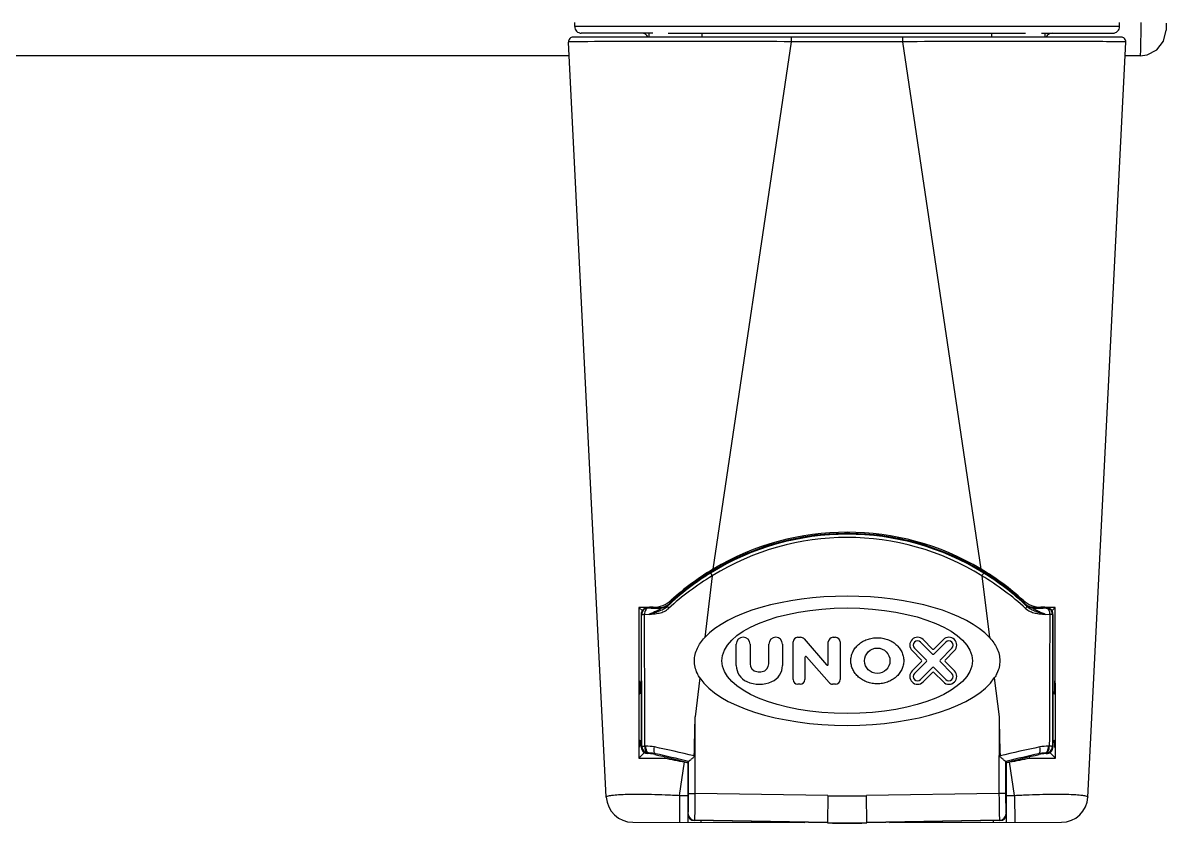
# Model space of a CAD drawing. Header units: millimetres. Extents: x -1686 to 4120, y -1850 to 2563.
# Drawn here: x 768.7 to 854.8, y -1850.2 to -1789.9 of the extents above; entities that cross this region are included whole.
import ezdxf

# ---------------------------------------------------------------- set-up
doc = ezdxf.new("R2010")
doc.units = ezdxf.units.MM
doc.header["$LTSCALE"] = 65.395
doc.layers.get('0').update_dxf_attribs({"linetype": 'CONTINUOUS'})
doc.layers.add('ASSI', color=7, linetype='CONTINUOUS')
doc.layers.add('GEOM', color=7, linetype='CONTINUOUS')

msp = doc.modelspace()

# ---------------------------------------------------------------- linework, layer by layer
at = {"linetype": 'Continuous'}
for p, q in [((810.262, -1790.196), (810.265, -1789.901)), ((851.297, -1790.196), (851.294, -1789.901)), ((851.297, -1790.196), (810.262, -1790.196)), ((816.136, -1790.701), (810.762, -1790.701)), ((817.294, -1790.701), (844.2, -1790.701)), ((845.423, -1790.701), (850.796, -1790.701)), ((851.411, -1791.001), (810.147, -1791.001)), ((817.791, -1791.329), (817.259, -1791.329)), ((820.696, -1831.09), (826.596, -1791.345)), ((826.595, -1791.345), (826.595, -1791.001)), ((834.964, -1791.345), (826.596, -1791.345)), ((834.964, -1791.345), (834.964, -1791.001)), ((840.863, -1831.09), (834.964, -1791.345)), ((844.3, -1791.329), (843.768, -1791.329)), ((815.105, -1833.977), (815.098, -1845.332)), ((815.358, -1834.229), (815.105, -1833.977)), ((846.453, -1833.977), (846.201, -1834.229)), ((846.461, -1845.332), (846.453, -1833.977)), ((815.098, -1845.332), (815.512, -1844.918)), ((846.047, -1844.918), (846.461, -1845.332)), ((817.041, -1845.232), (817.03, -1845.34)), ((818.779, -1845.651), (818.779, -1845.666)), ((842.779, -1845.666), (842.779, -1845.651)), ((844.529, -1845.34), (844.518, -1845.232))]:
    msp.add_line(p, q, dxfattribs=at)
for centre, radius, start, end in [((810.762, -1790.201), 0.5, 179.5, 270), ((850.797, -1790.201), 0.5, 270, 0.5), ((810.147, -1791.351), 0.35, 90, 182.86241), ((815.877, -5270.125), 3478.797, 89.823454, 89.96848), ((845.124, -4965.834), 3174.505, 90.024464, 90.183377), ((851.411, -1791.351), 0.35, 357.13759, 90), ((830.779, -1848.001), 19.6, 93.04887, 100.80345), ((830.779, -1848.264), 19.865, 89.41314, 90.58702), ((830.779, -1848.001), 19.6, 79.19648, 86.95113), ((829.623, -1782.585), 64.006, 258.65333, 260.02703), ((831.952, -1782.672), 63.917, 279.97201, 281.34763)]:
    msp.add_arc(centre, radius, start, end, dxfattribs=at)
for centre, major_axis, ratio, start_param, end_param in [((830.779, -1848.003), (0, 19.692), 1, -0.537608, 0.537608), ((818.792, -1845.286), (6.298, 0.002), 0.008846, -2.197587, -1.854291), ((830.779, -1776.011), (0, 70.681), 1, -3.315658, -3.312196), ((830.779, -1776.011), (0, 70.681), 1, -2.97099, -2.967528), ((842.767, -1845.286), (6.298, -0.002), 0.008846, -1.287302, -0.944005)]:
    msp.add_ellipse(centre, major_axis=major_axis, ratio=ratio, start_param=start_param, end_param=end_param, dxfattribs=at)
for points, knots in [([(811.24, -1791.342), (811.128, -1791.343), (810.918, -1791.345), (810.626, -1791.347), (810.378, -1791.35), (810.174, -1791.353), (810.016, -1791.357), (809.912, -1791.359), (809.853, -1791.362), (809.822, -1791.363), (809.809, -1791.366), (809.798, -1791.366), (809.798, -1791.368)], [0, 0, 0, 0, 0.233161, 0.435954, 0.608008, 0.749052, 0.858819, 0.937173, 0.964583, 0.984159, 0.995925, 1, 1, 1, 1]), ([(817.259, -1791.329), (816.633, -1791.329), (814.627, -1791.33), (812.62, -1791.332), (811.24, -1791.342)], [0, 0, 0, 0, 0.311949, 1, 1, 1, 1]), ([(850.319, -1791.342), (849.951, -1791.34), (847.945, -1791.33), (845.939, -1791.328), (844.3, -1791.329)], [0, 0, 0, 0, 0.183233, 1, 1, 1, 1]), ([(851.761, -1791.368), (851.761, -1791.366), (851.749, -1791.366), (851.736, -1791.363), (851.706, -1791.362), (851.647, -1791.359), (851.542, -1791.357), (851.385, -1791.353), (851.181, -1791.35), (850.933, -1791.347), (850.641, -1791.345), (850.431, -1791.343), (850.319, -1791.342)], [0, 0, 0, 0, 0.004075, 0.015841, 0.035418, 0.062827, 0.141182, 0.250949, 0.391993, 0.564047, 0.766839, 1, 1, 1, 1])]:
    msp.add_open_spline(points, degree=3, knots=knots, dxfattribs=at)
for points in [[(829.737, -1828.428), (830.016, -1828.413), (830.296, -1828.403), (830.576, -1828.4)], [(830.983, -1828.4), (831.263, -1828.403), (831.542, -1828.413), (831.822, -1828.428)]]:
    msp.add_open_spline(points, degree=3, dxfattribs=at)
at = {"layer": 'ASSI', "linetype": 'Continuous'}
for p, q in [((815.875, -1791.001), (815.875, -1790.701)), ((819.875, -1791.001), (819.875, -1790.701)), ((841.684, -1791.001), (841.684, -1790.701)), ((845.684, -1791.001), (845.684, -1790.701))]:
    msp.add_line(p, q, dxfattribs=at)
at = {"layer": 'GEOM', "linetype": 'Continuous'}
for p, q in [((854.803, -1789.946), (854.799, -1790.479)), ((812.643, -1848.272), (809.798, -1791.368)), ((848.916, -1848.272), (851.761, -1791.368)), ((809.85, -1792.417), (729.379, -1792.417)), ((852.843, -1792.417), (851.709, -1792.417)), ((820.624, -1831.601), (820.064, -1836.235)), ((840.935, -1831.601), (841.495, -1836.235)), ((817.345, -1833.729), (817.36, -1833.764)), ((817.527, -1833.444), (817.566, -1833.537)), ((844.032, -1833.444), (843.992, -1833.537)), ((844.199, -1833.764), (844.214, -1833.729)), ((815.279, -1834.5), (815.302, -1834.523)), ((815.279, -1834.501), (815.279, -1844.501)), ((815.318, -1844.462), (815.302, -1834.523)), ((815.518, -1834.497), (815.868, -1834.502)), ((815.774, -1833.996), (815.801, -1834.023)), ((815.774, -1833.996), (815.782, -1833.996)), ((816.658, -1833.996), (815.782, -1833.996)), ((816.183, -1833.97), (816.192, -1833.996)), ((816.661, -1834.003), (816.658, -1833.996)), ((816.674, -1834.036), (816.661, -1834.003)), ((844.898, -1834.003), (844.885, -1834.036)), ((844.901, -1833.996), (844.898, -1834.003)), ((844.901, -1833.996), (845.777, -1833.996)), ((845.376, -1833.97), (845.366, -1833.996)), ((845.691, -1834.502), (846.04, -1834.497)), ((845.757, -1834.023), (845.785, -1833.996)), ((845.785, -1833.996), (845.777, -1833.996)), ((846.257, -1834.523), (846.241, -1844.462)), ((846.279, -1834.5), (846.257, -1834.523)), ((846.279, -1834.501), (846.279, -1844.501)), ((827.064, -1836.231), (827.269, -1836.231)), ((827.536, -1836.353), (829.235, -1838.308)), ((829.718, -1836.231), (829.895, -1836.231)), ((832.027, -1836.508), (832.112, -1836.466)), ((832.112, -1836.466), (832.199, -1836.428)), ((832.199, -1836.428), (832.288, -1836.393)), ((832.288, -1836.393), (832.379, -1836.362)), ((832.379, -1836.362), (832.472, -1836.336)), ((832.472, -1836.336), (832.566, -1836.313)), ((832.566, -1836.313), (832.662, -1836.294)), ((832.662, -1836.294), (832.758, -1836.28)), ((832.758, -1836.28), (832.855, -1836.269)), ((832.855, -1836.269), (832.952, -1836.263)), ((832.952, -1836.263), (833.05, -1836.261)), ((833.05, -1836.261), (833.148, -1836.263)), ((833.148, -1836.263), (833.245, -1836.269)), ((833.245, -1836.269), (833.342, -1836.28)), ((833.342, -1836.28), (833.438, -1836.294)), ((833.438, -1836.294), (833.534, -1836.313)), ((833.534, -1836.313), (833.628, -1836.336)), ((833.628, -1836.336), (833.72, -1836.362)), ((833.72, -1836.362), (833.812, -1836.393)), ((833.812, -1836.393), (833.901, -1836.428)), ((833.901, -1836.428), (833.988, -1836.466)), ((833.988, -1836.466), (834.073, -1836.508)), ((836.504, -1836.404), (837.214, -1837.114)), ((837.319, -1837.114), (838.029, -1836.404)), ((822.435, -1838.357), (822.435, -1836.747)), ((823.467, -1836.747), (823.467, -1838.228)), ((824.882, -1838.228), (824.882, -1836.747)), ((825.914, -1836.747), (825.914, -1838.357)), ((826.71, -1839.416), (826.71, -1836.585)), ((829.364, -1838.259), (829.364, -1836.585)), ((830.249, -1836.585), (830.249, -1839.416)), ((831.211, -1837.335), (831.251, -1837.257)), ((831.251, -1837.257), (831.295, -1837.18)), ((831.295, -1837.18), (831.343, -1837.106)), ((831.343, -1837.106), (831.395, -1837.034)), ((831.395, -1837.034), (831.451, -1836.964)), ((831.451, -1836.964), (831.511, -1836.897)), ((831.511, -1836.897), (831.575, -1836.832)), ((831.575, -1836.832), (831.643, -1836.77)), ((831.643, -1836.77), (831.713, -1836.711)), ((831.713, -1836.711), (831.787, -1836.656)), ((831.787, -1836.656), (831.864, -1836.603)), ((831.864, -1836.603), (831.944, -1836.554)), ((831.944, -1836.554), (832.027, -1836.508)), ((834.073, -1836.508), (834.156, -1836.554)), ((834.156, -1836.554), (834.236, -1836.603)), ((834.236, -1836.603), (834.313, -1836.656)), ((834.313, -1836.656), (834.387, -1836.711)), ((834.387, -1836.711), (834.457, -1836.77)), ((834.457, -1836.77), (834.525, -1836.832)), ((834.525, -1836.832), (834.589, -1836.897)), ((834.589, -1836.897), (834.649, -1836.964)), ((834.649, -1836.964), (834.705, -1837.034)), ((834.705, -1837.034), (834.757, -1837.106)), ((834.757, -1837.106), (834.805, -1837.18)), ((834.805, -1837.18), (834.849, -1837.257)), ((834.849, -1837.257), (834.889, -1837.335)), ((836.38, -1837.948), (835.67, -1837.238)), ((836.756, -1837.948), (835.858, -1837.05)), ((836.316, -1836.592), (837.214, -1837.49)), ((837.319, -1837.49), (838.217, -1836.592)), ((838.675, -1837.05), (837.777, -1837.948)), ((838.863, -1837.238), (838.153, -1837.948)), ((827.595, -1837.742), (827.595, -1839.416)), ((829.423, -1839.648), (827.724, -1837.694)), ((831.06, -1838.001), (831.062, -1837.915)), ((831.062, -1838.086), (831.06, -1838.001)), ((831.062, -1837.915), (831.069, -1837.83)), ((831.069, -1838.171), (831.062, -1838.086)), ((831.069, -1837.83), (831.081, -1837.745)), ((831.081, -1838.256), (831.069, -1838.171)), ((831.081, -1837.745), (831.098, -1837.661)), ((831.098, -1837.661), (831.119, -1837.578)), ((831.119, -1837.578), (831.145, -1837.496)), ((831.145, -1837.496), (831.176, -1837.414)), ((831.176, -1837.414), (831.211, -1837.335)), ((834.889, -1837.335), (834.924, -1837.414)), ((834.924, -1837.414), (834.955, -1837.496)), ((834.955, -1837.496), (834.981, -1837.578)), ((834.981, -1837.578), (835.002, -1837.661)), ((835.002, -1837.661), (835.019, -1837.745)), ((835.019, -1837.745), (835.031, -1837.83)), ((835.031, -1838.171), (835.019, -1838.256)), ((835.031, -1837.83), (835.038, -1837.915)), ((835.038, -1838.086), (835.031, -1838.171)), ((835.038, -1837.915), (835.04, -1838.001)), ((835.04, -1838.001), (835.038, -1838.086)), ((835.67, -1838.763), (836.38, -1838.053)), ((835.858, -1838.951), (836.756, -1838.053)), ((837.777, -1838.053), (838.675, -1838.951)), ((838.153, -1838.053), (838.863, -1838.763)), ((831.098, -1838.34), (831.081, -1838.256)), ((831.119, -1838.423), (831.098, -1838.34)), ((831.145, -1838.506), (831.119, -1838.423)), ((831.176, -1838.587), (831.145, -1838.506)), ((831.211, -1838.666), (831.176, -1838.587)), ((831.251, -1838.744), (831.211, -1838.666)), ((831.295, -1838.821), (831.251, -1838.744)), ((831.343, -1838.895), (831.295, -1838.821)), ((831.395, -1838.967), (831.343, -1838.895)), ((831.451, -1839.037), (831.395, -1838.967)), ((831.511, -1839.104), (831.451, -1839.037)), ((834.649, -1839.037), (834.589, -1839.104)), ((834.705, -1838.967), (834.649, -1839.037)), ((834.757, -1838.895), (834.705, -1838.967)), ((834.805, -1838.821), (834.757, -1838.895)), ((834.849, -1838.744), (834.805, -1838.821)), ((834.889, -1838.666), (834.849, -1838.744)), ((834.924, -1838.587), (834.889, -1838.666)), ((834.955, -1838.506), (834.924, -1838.587)), ((834.981, -1838.423), (834.955, -1838.506)), ((835.002, -1838.34), (834.981, -1838.423)), ((835.019, -1838.256), (835.002, -1838.34)), ((837.214, -1838.511), (836.316, -1839.409)), ((837.214, -1838.887), (836.504, -1839.597)), ((838.217, -1839.409), (837.319, -1838.511)), ((838.029, -1839.597), (837.319, -1838.887)), ((815.158, -1839.601), (815.124, -1839.601)), ((815.158, -1839.592), (815.158, -1839.601)), ((815.158, -1839.601), (815.158, -1840.494)), ((819.694, -1839.295), (819.341, -1842.213)), ((827.241, -1839.77), (827.064, -1839.77)), ((829.895, -1839.77), (829.69, -1839.77)), ((831.575, -1839.169), (831.511, -1839.104)), ((831.643, -1839.231), (831.575, -1839.169)), ((831.713, -1839.29), (831.643, -1839.231)), ((831.787, -1839.345), (831.713, -1839.29)), ((831.864, -1839.398), (831.787, -1839.345)), ((831.944, -1839.447), (831.864, -1839.398)), ((832.027, -1839.493), (831.944, -1839.447)), ((832.112, -1839.535), (832.027, -1839.493)), ((832.199, -1839.573), (832.112, -1839.535)), ((832.288, -1839.608), (832.199, -1839.573)), ((832.379, -1839.639), (832.288, -1839.608)), ((832.472, -1839.665), (832.379, -1839.639)), ((832.566, -1839.688), (832.472, -1839.665)), ((832.662, -1839.707), (832.566, -1839.688)), ((832.758, -1839.721), (832.662, -1839.707)), ((832.855, -1839.732), (832.758, -1839.721)), ((832.952, -1839.738), (832.855, -1839.732)), ((833.05, -1839.74), (832.952, -1839.738)), ((833.148, -1839.738), (833.05, -1839.74)), ((833.245, -1839.732), (833.148, -1839.738)), ((833.342, -1839.721), (833.245, -1839.732)), ((833.438, -1839.707), (833.342, -1839.721)), ((833.534, -1839.688), (833.438, -1839.707)), ((833.628, -1839.665), (833.534, -1839.688)), ((833.72, -1839.639), (833.628, -1839.665)), ((833.812, -1839.608), (833.72, -1839.639)), ((833.901, -1839.573), (833.812, -1839.608)), ((833.988, -1839.535), (833.901, -1839.573)), ((834.073, -1839.493), (833.988, -1839.535)), ((834.156, -1839.447), (834.073, -1839.493)), ((834.236, -1839.398), (834.156, -1839.447)), ((834.313, -1839.345), (834.236, -1839.398)), ((834.387, -1839.29), (834.313, -1839.345)), ((834.457, -1839.231), (834.387, -1839.29)), ((834.525, -1839.169), (834.457, -1839.231)), ((834.589, -1839.104), (834.525, -1839.169)), ((841.865, -1839.295), (842.218, -1842.213)), ((846.446, -1839.501), (846.401, -1839.501)), ((846.401, -1839.501), (846.401, -1840.489)), ((819.344, -1847.992), (819.341, -1842.213)), ((842.218, -1842.213), (842.215, -1847.992)), ((815.158, -1844.012), (815.158, -1844.401)), ((846.401, -1844.012), (846.401, -1844.501)), ((815.124, -1844.401), (815.158, -1844.401)), ((815.279, -1844.501), (815.318, -1844.462)), ((815.621, -1844.435), (815.554, -1844.436)), ((815.779, -1845.001), (815.818, -1844.962)), ((815.841, -1845.001), (815.779, -1845.001)), ((815.881, -1844.961), (815.818, -1844.962)), ((815.881, -1844.961), (815.841, -1845.001)), ((816.357, -1845.008), (816.309, -1845.056)), ((845.25, -1845.056), (845.202, -1845.008)), ((845.718, -1845.001), (845.678, -1844.961)), ((845.741, -1844.962), (845.678, -1844.961)), ((845.779, -1845.001), (845.718, -1845.001)), ((845.78, -1845.001), (845.741, -1844.962)), ((846.005, -1844.436), (845.937, -1844.435)), ((846.279, -1844.501), (846.241, -1844.462)), ((846.401, -1844.501), (846.446, -1844.501)), ((818.164, -1848.145), (818.538, -1845.624)), ((818.843, -1845.587), (818.733, -1845.561)), ((818.843, -1845.587), (818.779, -1845.651)), ((818.779, -1845.666), (818.779, -1850.18)), ((818.844, -1848), (818.843, -1845.587)), ((818.843, -1845.587), (818.843, -1845.587)), ((842.716, -1845.587), (842.715, -1848)), ((842.826, -1845.561), (842.716, -1845.587)), ((842.716, -1845.587), (842.779, -1845.651)), ((842.716, -1845.587), (842.716, -1845.587)), ((842.779, -1850.18), (842.779, -1845.666)), ((843.395, -1848.145), (843.02, -1845.624)), ((818.164, -1848.145), (818.161, -1850.179)), ((818.164, -1848.145), (818.779, -1848.146)), ((829.331, -1848.166), (819.344, -1847.992)), ((829.331, -1848.166), (829.296, -1850.225)), ((842.215, -1847.992), (832.228, -1848.166)), ((832.263, -1850.225), (832.228, -1848.166)), ((842.779, -1848.146), (843.395, -1848.145)), ((843.395, -1848.145), (843.398, -1850.179)), ((814.637, -1850.172), (827.587, -1850.195)), ((819.271, -1850.05), (819.297, -1850.024)), ((829.296, -1850.225), (819.271, -1850.05)), ((829.296, -1850.198), (819.297, -1850.024)), ((819.779, -1850.181), (819.779, -1850.059)), ((842.262, -1850.024), (832.262, -1850.198)), ((842.288, -1850.05), (832.263, -1850.225)), ((833.972, -1850.195), (846.922, -1850.172)), ((841.779, -1850.059), (841.779, -1850.181)), ((842.262, -1850.024), (842.288, -1850.05))]:
    msp.add_line(p, q, dxfattribs=at)
msp.add_lwpolyline([(852.842, -1792.417), (853.368, -1792.345), (854.106, -1791.955), (854.614, -1791.292), (854.799, -1790.479)], dxfattribs=at)
msp.add_circle((833.05, -1838.001), 0.958, dxfattribs=at)
for centre, radius, start, end in [((815.327, -1791.201), 0.5, 23.68071, 90), ((846.232, -1791.201), 0.5, 90, 156.31929), ((830.779, -1847.992), 19.529, 58.21226, 121.78774), ((830.779, -1847.988), 19.279, 58.21209, 121.78791), ((830.779, -1848.001), 19.6, 109.95415, 133.26841), ((830.779, -1848.001), 19.6, 100.8035, 109.95189), ((830.779, -1848.001), 19.6, 76.73416, 79.19648), ((830.779, -1848.001), 19.6, 46.73159, 70.04585), ((830.682, -1847.838), 19.499, 120.8068, 132.42624), ((830.881, -1847.831), 19.492, 47.57148, 59.19548), ((831.101, -1848.518), 20.145, 121.77671, 133.41698), ((831.059, -1848.996), 20.285, 120.96027, 132.55796), ((830.47, -1849.036), 20.335, 47.45623, 59.02538), ((830.443, -1848.537), 20.169, 46.5901, 58.21623), ((816.172, -1831.962), 2.008, 270.30401, 312.43745), ((816.674, -1833.036), 1, 270.01321, 313.29397), ((816.66, -1833), 1, 308.3618, 313.26717), ((845.387, -1831.962), 2.008, 227.56259, 269.69595), ((844.885, -1833.036), 1, 226.70524, 269.98671), ((844.899, -1833), 1, 226.73282, 231.63819), ((815.775, -1834.496), 0.501, 90.09752, 170.66178), ((815.802, -1834.523), 0.5, 90.04967, 179.95033), ((819.159, -1647.466), 186.587, 268.96892, 269.23698), ((816.671, -1833.002), 0.992, 285.04688, 291.15272), ((844.888, -1833.002), 0.992, 248.84722, 254.95298), ((842.285, -1640.103), 193.951, 270.76811, 271.02599), ((845.757, -1834.523), 0.5, 0.04967, 89.95033), ((845.784, -1834.496), 0.501, 9.3382, 89.90249), ((843.935, -1834.502), 2.344, 0.0461, 2.1364), ((822.951, -1836.747), 0.516, 0, 180), ((825.398, -1836.747), 0.516, 0, 180), ((827.064, -1836.585), 0.354, 90, 180), ((827.269, -1836.585), 0.354, 41, 90), ((829.718, -1836.585), 0.354, 90, 180), ((829.895, -1836.585), 0.354, 0, 90), ((836.087, -1836.821), 0.59, 45, 225), ((838.446, -1836.821), 0.59, 315, 135), ((836.087, -1836.821), 0.324, 45, 225), ((837.267, -1837.062), 0.0737, 225, 315), ((838.446, -1836.821), 0.324, 315, 135), ((827.669, -1837.742), 0.0737, 41, 180), ((836.328, -1838.001), 0.0737, 315, 45), ((836.704, -1838.001), 0.0737, 315, 45), ((837.267, -1837.438), 0.0737, 225, 315), ((837.83, -1838.001), 0.0737, 135, 225), ((838.205, -1838.001), 0.0737, 135, 225), ((823.761, -1838.357), 1.327, 180, 246.42182), ((824.056, -1838.228), 0.59, 180, 262.33774), ((824.174, -1837.351), 1.474, 262.33774, 277.66226), ((824.292, -1838.228), 0.59, 277.66226, 360), ((824.587, -1838.357), 1.327, 293.57818, 360), ((829.29, -1838.259), 0.0737, 221, 360), ((836.087, -1839.18), 0.59, 135, 315), ((836.087, -1839.18), 0.324, 135, 315), ((837.267, -1838.563), 0.0737, 45, 135), ((837.267, -1838.939), 0.0737, 45, 135), ((838.446, -1839.18), 0.59, 225, 45), ((838.446, -1839.18), 0.324, 225, 45), ((824.174, -1837.411), 2.359, 246.42182, 293.57818), ((827.064, -1839.416), 0.354, 180, 270), ((827.241, -1839.416), 0.354, 270, 360), ((829.69, -1839.416), 0.354, 221, 270), ((829.895, -1839.416), 0.354, 270, 360), ((815.941, -1841.124), 1.013, 136.23028, 145.47187), ((815.029, -1840.251), 0.25, 316.20965, 359.99983), ((845.618, -1841.124), 1.012, 34.93705, 43.77951), ((815.94, -1843.378), 1.012, 214.93492, 223.78261), ((846.529, -1844.251), 0.25, 136.20965, 179.99983), ((845.618, -1843.377), 1.012, 316.22049, 325.06295), ((815.779, -1844.501), 0.5, 180.01368, 269.98632), ((815.818, -1844.462), 0.5, 180.04967, 269.95033), ((815.665, -1847.344), 2.909, 78.12514, 90.85447), ((815.84, -1847.009), 2.008, 76.46149, 89.97335), ((815.922, -1846.977), 2.016, 77.5372, 91.17916), ((785.786, -1988.717), 147.405, 76.87229, 78.06748), ((776.353, -2022.228), 181.679, 76.51032, 77.27967), ((874.516, -1983.063), 141.614, 101.90808, 103.15215), ((883.533, -2015.044), 174.303, 102.70405, 103.50596), ((845.637, -1846.984), 2.024, 88.84555, 102.43809), ((845.718, -1847.004), 2.004, 90.01389, 103.52575), ((845.895, -1847.354), 2.919, 89.16797, 101.85242), ((845.741, -1844.462), 0.5, 270.04967, 359.95033), ((845.779, -1844.501), 0.5, 269.99606, 0.00394), ((814.641, -1848.172), 2, 182.86238, 269.8996), ((762.665, -1848.026), 56.178, 359.68886, 0.0268), ((830.779, -1765.162), 83.017, 269.00051, 270.99949), ((898.893, -1848.026), 56.178, 179.9732, 180.31114), ((846.918, -1848.172), 2, 270.1, 357.13759), ((819.279, -1849.55), 0.5, 179.99616, 269.00384), ((819.306, -1849.524), 0.5, 180.04855, 268.95145), ((830.779, -1765.238), 84.974, 269, 271), ((830.779, -1765.238), 85, 269, 271), ((842.253, -1849.524), 0.5, 271.04855, 359.95145), ((842.279, -1849.55), 0.5, 271.01491, 359.98509)]:
    msp.add_arc(centre, radius, start, end, dxfattribs=at)
for centre, major_axis, ratio, start_param, end_param in [((830.779, -1838.001), (11.5, 0), 0.423077, 6.65462, 9.053343), ((820.535, -1834.037), (8.604, -0.002), 0.008813, 2.101177, 2.253722), ((841.024, -1834.037), (8.604, 0.002), 0.008813, 0.887871, 1.040416), ((815.118, -1840.001), (0, 0.5), 0.008727, 0, 0.392707), ((830.779, -1838.001), (11.5, 0), 0.423077, 3.410873, 6.013905), ((846.529, -1840.251), (0.25, 0), 0.999962, -3.141588, -2.37733), ((815.118, -1844.001), (0, 0.5), 0.008727, -4.319697, -3.141593), ((815.029, -1844.251), (0.25, 0), 0.999962, 0.000005, 0.764262)]:
    msp.add_ellipse(centre, major_axis=major_axis, ratio=ratio, start_param=start_param, end_param=end_param, dxfattribs=at)
msp.add_ellipse((830.779, -1838.001), major_axis=(9.436, 0), ratio=0.421875, dxfattribs=at)
for points, knots in [([(852.908, -1789.889), (852.902, -1790.221), (852.894, -1790.699), (852.881, -1791.301), (852.876, -1791.678), (852.862, -1791.973), (852.868, -1792.216), (852.837, -1792.319), (852.858, -1792.417), (852.842, -1792.417)], [0, 0, 0, 0, 0.393666, 0.566372, 0.715676, 0.836941, 0.92641, 0.981299, 1, 1, 1, 1]), ([(837.468, -1829.577), (837.285, -1829.511), (836.925, -1829.383), (836.387, -1829.203), (835.838, -1829.059), (835.467, -1828.968), (835.277, -1828.924)], [0, 0, 0, 0, 0.256086, 0.499852, 0.743919, 1, 1, 1, 1]), ([(820.492, -1831.392), (820.493, -1831.393), (820.497, -1831.4), (820.505, -1831.411), (820.517, -1831.431), (820.541, -1831.468), (820.577, -1831.525), (820.607, -1831.574), (820.624, -1831.601)], [0, 0, 0, 0, 0.023656, 0.083337, 0.177097, 0.30125, 0.622276, 1, 1, 1, 1]), ([(841.067, -1831.392), (841.065, -1831.394), (841.062, -1831.4), (841.054, -1831.411), (841.042, -1831.431), (841.018, -1831.468), (840.982, -1831.525), (840.952, -1831.574), (840.935, -1831.601)], [0, 0, 0, 0, 0.023662, 0.083345, 0.177105, 0.301256, 0.622277, 1, 1, 1, 1]), ([(815.868, -1834.502), (815.982, -1834.467), (816.217, -1834.388), (816.511, -1834.284), (816.751, -1834.19), (816.932, -1834.112), (817.104, -1834.013), (817.207, -1833.93), (817.255, -1833.885)], [0, 0, 0, 0, 0.235626, 0.484493, 0.612626, 0.741486, 0.870455, 1, 1, 1, 1]), ([(817.28, -1833.785), (817.261, -1833.8), (817.183, -1833.857), (817.096, -1833.902), (817.029, -1833.928)], [0, 0, 0, 0, 0.258118, 1, 1, 1, 1]), ([(817.255, -1833.885), (817.25, -1833.891), (817.251, -1833.915), (817.277, -1833.973), (817.312, -1834.02), (817.34, -1834.054)], [0, 0, 0, 0, 0.118845, 0.329981, 1, 1, 1, 1]), ([(817.36, -1833.764), (817.36, -1833.765), (817.359, -1833.769), (817.355, -1833.775), (817.347, -1833.785), (817.33, -1833.805), (817.299, -1833.839), (817.271, -1833.868), (817.255, -1833.885)], [0, 0, 0, 0, 0.021639, 0.068724, 0.144458, 0.250729, 0.560026, 1, 1, 1, 1]), ([(844.304, -1833.885), (844.288, -1833.868), (844.26, -1833.839), (844.229, -1833.805), (844.212, -1833.785), (844.204, -1833.775), (844.2, -1833.769), (844.198, -1833.765), (844.199, -1833.764)], [0, 0, 0, 0, 0.440074, 0.749077, 0.855394, 0.931203, 0.978339, 1, 1, 1, 1]), ([(844.304, -1833.885), (844.309, -1833.891), (844.308, -1833.915), (844.281, -1833.973), (844.247, -1834.02), (844.219, -1834.054)], [0, 0, 0, 0, 0.118856, 0.330003, 1, 1, 1, 1]), ([(844.529, -1833.928), (844.507, -1833.919), (844.419, -1833.881), (844.336, -1833.83), (844.278, -1833.785)], [0, 0, 0, 0, 0.24393, 1, 1, 1, 1]), ([(844.304, -1833.885), (844.352, -1833.93), (844.455, -1834.013), (844.627, -1834.112), (844.808, -1834.19), (845.048, -1834.284), (845.342, -1834.388), (845.576, -1834.467), (845.691, -1834.502)], [0, 0, 0, 0, 0.129531, 0.258507, 0.387369, 0.515502, 0.764373, 1, 1, 1, 1]), ([(815.281, -1834.415), (815.281, -1834.419), (815.28, -1834.448), (815.279, -1834.476), (815.279, -1834.501)], [0, 0, 0, 0, 0.154798, 1, 1, 1, 1]), ([(815.302, -1834.523), (815.302, -1834.52), (815.309, -1834.517), (815.329, -1834.513), (815.37, -1834.506), (815.437, -1834.502), (815.489, -1834.499), (815.518, -1834.497)], [0, 0, 0, 0, 0.030302, 0.086367, 0.286917, 0.597166, 1, 1, 1, 1]), ([(815.801, -1834.023), (815.783, -1834.023), (815.745, -1834.031), (815.694, -1834.061), (815.647, -1834.106), (815.589, -1834.188), (815.537, -1834.32), (815.523, -1834.436), (815.518, -1834.497)], [0, 0, 0, 0, 0.092871, 0.188104, 0.29594, 0.417246, 0.693306, 1, 1, 1, 1]), ([(816.674, -1834.036), (816.687, -1834.037), (816.707, -1834.039), (816.734, -1834.045), (816.741, -1834.062), (816.733, -1834.077), (816.717, -1834.092), (816.694, -1834.11), (816.665, -1834.129), (816.621, -1834.155), (816.562, -1834.187), (816.491, -1834.223), (816.395, -1834.269), (816.277, -1834.324), (816.138, -1834.387), (816.002, -1834.446), (815.912, -1834.484), (815.868, -1834.502)], [0, 0, 0, 0, 0.035074, 0.060152, 0.069729, 0.083014, 0.104176, 0.13288, 0.166367, 0.202489, 0.277708, 0.353905, 0.429746, 0.578789, 0.72362, 0.86404, 1, 1, 1, 1]), ([(815.868, -1834.502), (815.992, -1834.492), (816.243, -1834.464), (816.626, -1834.413), (817.01, -1834.299), (817.239, -1834.146), (817.34, -1834.054)], [0, 0, 0, 0, 0.238647, 0.484486, 0.737874, 1, 1, 1, 1]), ([(816.658, -1833.996), (816.682, -1833.996), (816.773, -1833.993), (816.864, -1833.978), (816.929, -1833.96)], [0, 0, 0, 0, 0.259904, 1, 1, 1, 1]), ([(844.219, -1834.054), (844.32, -1834.146), (844.548, -1834.299), (844.933, -1834.413), (845.315, -1834.464), (845.567, -1834.492), (845.691, -1834.502)], [0, 0, 0, 0, 0.262126, 0.515515, 0.761354, 1, 1, 1, 1]), ([(844.901, -1833.996), (844.877, -1833.996), (844.786, -1833.993), (844.695, -1833.978), (844.63, -1833.96)], [0, 0, 0, 0, 0.259904, 1, 1, 1, 1]), ([(845.691, -1834.502), (845.647, -1834.484), (845.557, -1834.446), (845.421, -1834.387), (845.282, -1834.324), (845.164, -1834.269), (845.068, -1834.223), (844.997, -1834.187), (844.938, -1834.155), (844.894, -1834.129), (844.865, -1834.111), (844.842, -1834.093), (844.826, -1834.077), (844.818, -1834.062), (844.823, -1834.05), (844.834, -1834.044), (844.855, -1834.038), (844.872, -1834.037), (844.885, -1834.036)], [0, 0, 0, 0, 0.135878, 0.276213, 0.420951, 0.569897, 0.645689, 0.721835, 0.797017, 0.833157, 0.866665, 0.895439, 0.916636, 0.929972, 0.939551, 0.95082, 0.964919, 1, 1, 1, 1]), ([(845.757, -1834.023), (845.776, -1834.023), (845.813, -1834.031), (845.865, -1834.061), (845.911, -1834.106), (845.97, -1834.188), (846.022, -1834.32), (846.036, -1834.436), (846.04, -1834.497)], [0, 0, 0, 0, 0.092871, 0.188103, 0.29594, 0.417246, 0.693306, 1, 1, 1, 1]), ([(846.257, -1834.523), (846.257, -1834.52), (846.25, -1834.517), (846.23, -1834.513), (846.189, -1834.506), (846.122, -1834.502), (846.07, -1834.499), (846.04, -1834.497)], [0, 0, 0, 0, 0.030299, 0.086364, 0.286915, 0.597164, 1, 1, 1, 1]), ([(819.694, -1839.295), (819.619, -1839.181), (819.381, -1838.756), (819.205, -1838.001), (819.42, -1837.08), (819.82, -1836.499), (820.064, -1836.235)], [0, 0, 0, 0, 0.113823, 0.420279, 0.726734, 1, 1, 1, 1]), ([(841.495, -1836.235), (841.739, -1836.499), (842.139, -1837.08), (842.354, -1838.001), (842.178, -1838.756), (841.939, -1839.181), (841.865, -1839.295)], [0, 0, 0, 0, 0.273266, 0.579721, 0.886177, 1, 1, 1, 1]), ([(815.124, -1839.501), (815.131, -1839.501), (815.157, -1839.532), (815.157, -1839.565), (815.158, -1839.592)], [0, 0, 0, 0, 0.210697, 1, 1, 1, 1]), ([(815.158, -1844.401), (815.157, -1844.43), (815.159, -1844.466), (815.132, -1844.501), (815.124, -1844.501)], [0, 0, 0, 0, 0.804498, 1, 1, 1, 1]), ([(815.318, -1844.462), (815.319, -1844.46), (815.326, -1844.458), (815.338, -1844.454), (815.359, -1844.45), (815.399, -1844.446), (815.465, -1844.44), (815.522, -1844.436), (815.554, -1844.436)], [0, 0, 0, 0, 0.026372, 0.083411, 0.170107, 0.285578, 0.597639, 1, 1, 1, 1]), ([(815.818, -1844.962), (815.8, -1844.961), (815.762, -1844.952), (815.69, -1844.903), (815.616, -1844.795), (815.563, -1844.628), (815.554, -1844.502), (815.554, -1844.436)], [0, 0, 0, 0, 0.086246, 0.17871, 0.407064, 0.688922, 1, 1, 1, 1]), ([(815.881, -1844.961), (815.844, -1844.959), (815.762, -1844.917), (815.683, -1844.794), (815.631, -1844.627), (815.62, -1844.501), (815.621, -1844.435)], [0, 0, 0, 0, 0.174903, 0.403162, 0.68658, 1, 1, 1, 1]), ([(816.357, -1845.008), (816.293, -1844.988), (816.242, -1844.844), (816.237, -1844.672), (816.251, -1844.557), (816.263, -1844.497)], [0, 0, 0, 0, 0.372607, 0.665668, 1, 1, 1, 1]), ([(845.202, -1845.008), (845.266, -1844.988), (845.316, -1844.844), (845.321, -1844.672), (845.308, -1844.557), (845.295, -1844.497)], [0, 0, 0, 0, 0.372609, 0.665669, 1, 1, 1, 1]), ([(845.678, -1844.961), (845.715, -1844.959), (845.797, -1844.917), (845.876, -1844.794), (845.928, -1844.627), (845.938, -1844.501), (845.937, -1844.435)], [0, 0, 0, 0, 0.174903, 0.403162, 0.68658, 1, 1, 1, 1]), ([(845.741, -1844.962), (845.759, -1844.961), (845.797, -1844.952), (845.869, -1844.903), (845.943, -1844.795), (845.996, -1844.628), (846.005, -1844.502), (846.005, -1844.436)], [0, 0, 0, 0, 0.086246, 0.17871, 0.407064, 0.688922, 1, 1, 1, 1]), ([(846.241, -1844.462), (846.24, -1844.46), (846.233, -1844.458), (846.22, -1844.454), (846.2, -1844.45), (846.16, -1844.446), (846.094, -1844.44), (846.037, -1844.436), (846.005, -1844.436)], [0, 0, 0, 0, 0.026369, 0.083409, 0.170106, 0.285578, 0.597638, 1, 1, 1, 1]), ([(819.265, -1845.164), (819.264, -1845.199), (819.223, -1845.262), (819.15, -1845.33), (819.076, -1845.395), (819.006, -1845.452), (818.945, -1845.502), (818.896, -1845.541), (818.864, -1845.57), (818.846, -1845.582), (818.843, -1845.587)], [0, 0, 0, 0, 0.171618, 0.341834, 0.504646, 0.65541, 0.788257, 0.895729, 0.969041, 1, 1, 1, 1]), ([(842.716, -1845.587), (842.712, -1845.582), (842.695, -1845.57), (842.663, -1845.541), (842.614, -1845.502), (842.553, -1845.452), (842.483, -1845.395), (842.409, -1845.33), (842.336, -1845.262), (842.295, -1845.199), (842.294, -1845.164)], [0, 0, 0, 0, 0.030959, 0.104272, 0.211748, 0.344599, 0.495366, 0.658184, 0.828408, 1, 1, 1, 1]), ([(812.643, -1848.272), (812.642, -1848.257), (812.677, -1848.218), (812.815, -1848.17), (813.117, -1848.118), (813.617, -1848.078), (814.295, -1848.053), (815.123, -1848.047), (816.069, -1848.06), (817.096, -1848.092), (817.804, -1848.126), (818.164, -1848.145)], [0, 0, 0, 0, 0.008382, 0.02369, 0.080339, 0.171728, 0.295024, 0.445734, 0.618039, 0.805263, 1, 1, 1, 1]), ([(818.806, -1849.524), (818.808, -1849.522), (818.81, -1849.512), (818.813, -1849.494), (818.816, -1849.464), (818.819, -1849.425), (818.822, -1849.376), (818.826, -1849.292), (818.83, -1849.166), (818.835, -1848.991), (818.839, -1848.79), (818.841, -1848.567), (818.843, -1848.412), (818.843, -1848.332)], [0, 0, 0, 0, 0.007618, 0.023671, 0.048264, 0.081288, 0.122503, 0.171648, 0.292285, 0.439867, 0.610281, 0.798727, 1, 1, 1, 1]), ([(818.844, -1848), (818.847, -1847.998), (818.862, -1847.999), (818.891, -1847.996), (818.938, -1847.996), (818.999, -1847.994), (819.073, -1847.993), (819.19, -1847.992), (819.281, -1847.992), (819.344, -1847.992)], [0, 0, 0, 0, 0.02383, 0.08377, 0.177721, 0.302246, 0.452621, 0.623342, 1, 1, 1, 1]), ([(819.297, -1850.024), (819.3, -1850.02), (819.301, -1850.003), (819.306, -1849.97), (819.309, -1849.918), (819.313, -1849.848), (819.316, -1849.761), (819.322, -1849.613), (819.327, -1849.391), (819.333, -1849.089), (819.338, -1848.746), (819.342, -1848.376), (819.343, -1848.121), (819.344, -1847.992)], [0, 0, 0, 0, 0.007408, 0.023951, 0.049593, 0.0841, 0.127154, 0.178356, 0.303169, 0.45382, 0.624568, 0.808991, 1, 1, 1, 1]), ([(842.715, -1848), (842.712, -1847.998), (842.696, -1847.999), (842.668, -1847.996), (842.621, -1847.996), (842.56, -1847.994), (842.485, -1847.993), (842.369, -1847.992), (842.278, -1847.992), (842.215, -1847.992)], [0, 0, 0, 0, 0.02383, 0.08377, 0.177721, 0.302245, 0.452621, 0.623342, 1, 1, 1, 1]), ([(842.215, -1847.992), (842.216, -1848.121), (842.217, -1848.376), (842.221, -1848.746), (842.226, -1849.089), (842.231, -1849.391), (842.237, -1849.613), (842.242, -1849.761), (842.246, -1849.848), (842.25, -1849.918), (842.253, -1849.97), (842.258, -1850.003), (842.259, -1850.02), (842.262, -1850.024)], [0, 0, 0, 0, 0.191009, 0.375432, 0.54618, 0.696831, 0.821644, 0.872846, 0.9159, 0.950407, 0.976049, 0.992592, 1, 1, 1, 1]), ([(842.716, -1848.332), (842.716, -1848.412), (842.717, -1848.567), (842.72, -1848.79), (842.724, -1848.991), (842.728, -1849.166), (842.733, -1849.292), (842.737, -1849.376), (842.74, -1849.425), (842.743, -1849.464), (842.746, -1849.494), (842.749, -1849.512), (842.751, -1849.522), (842.753, -1849.524)], [0, 0, 0, 0, 0.201273, 0.389719, 0.560133, 0.707715, 0.828352, 0.877497, 0.918712, 0.951736, 0.976329, 0.992382, 1, 1, 1, 1]), ([(843.395, -1848.145), (843.755, -1848.126), (844.463, -1848.092), (845.49, -1848.06), (846.436, -1848.047), (847.264, -1848.053), (847.941, -1848.078), (848.441, -1848.118), (848.744, -1848.17), (848.882, -1848.218), (848.917, -1848.257), (848.916, -1848.272)], [0, 0, 0, 0, 0.194737, 0.381961, 0.554266, 0.704976, 0.828272, 0.91966, 0.97631, 0.991618, 1, 1, 1, 1])]:
    msp.add_open_spline(points, degree=3, knots=knots, dxfattribs=at)
for points in [[(815.554, -1844.436), (815.54, -1841.123), (815.529, -1837.81), (815.518, -1834.497)], [(846.04, -1834.497), (846.03, -1837.81), (846.019, -1841.123), (846.005, -1844.436)], [(819.265, -1845.164), (819.291, -1844.181), (819.317, -1843.197), (819.341, -1842.213)], [(842.218, -1842.213), (842.242, -1843.197), (842.268, -1844.181), (842.294, -1845.164)], [(816.309, -1845.056), (817.111, -1845.249), (817.913, -1845.442), (818.715, -1845.635)], [(842.844, -1845.635), (843.646, -1845.442), (844.448, -1845.249), (845.25, -1845.056)]]:
    msp.add_open_spline(points, degree=3, dxfattribs=at)

doc.saveas('drawing.dxf')
